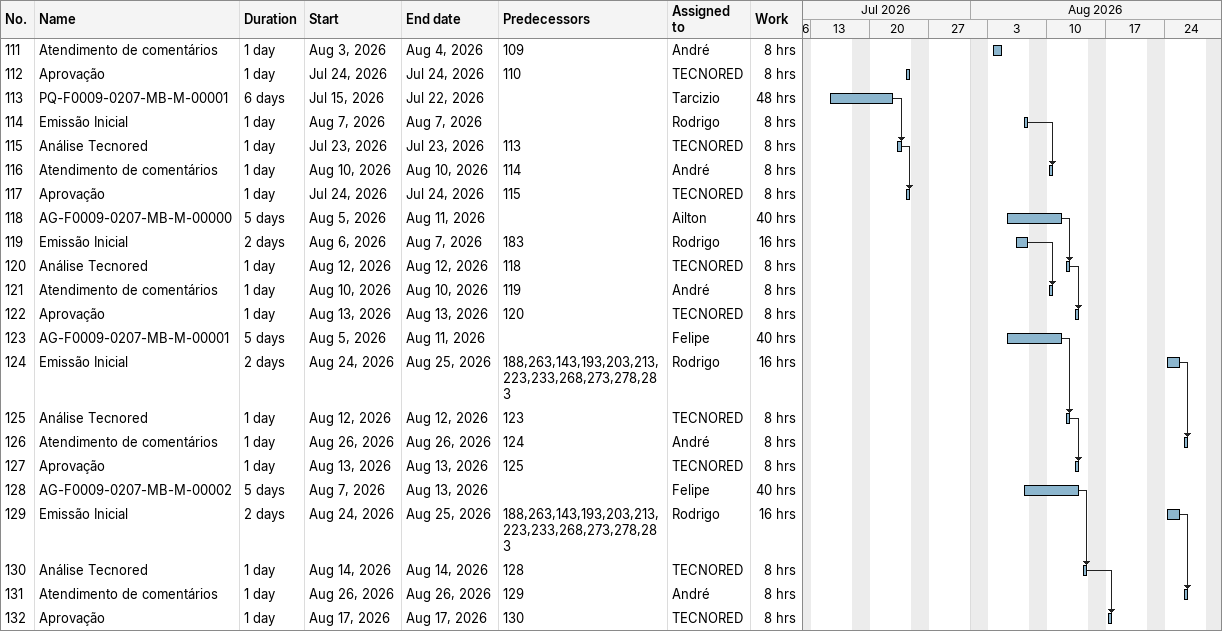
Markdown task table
| ID | Task | Duration | Start | Finish | Predecessors | Resources | Work (h) |
|---|---|---|---|---|---|---|---|
| 111 | Atendimento de comentários | 1d | 2026-08-03 | 2026-08-04 | 109 | André | 8 |
| 112 | Aprovação | 1d | 2026-07-24 | 2026-07-24 | 110 | TECNORED | 8 |
| 113 | PQ-F0009-0207-MB-M-00001 | 6d | 2026-07-15 | 2026-07-22 |  | Tarcizio | 48 |
| 114 | Emissão Inicial | 1d | 2026-08-07 | 2026-08-07 |  | Rodrigo | 8 |
| 115 | Análise Tecnored | 1d | 2026-07-23 | 2026-07-23 | 113 | TECNORED | 8 |
| 116 | Atendimento de comentários | 1d | 2026-08-10 | 2026-08-10 | 114 | André | 8 |
| 117 | Aprovação | 1d | 2026-07-24 | 2026-07-24 | 115 | TECNORED | 8 |
| 118 | AG-F0009-0207-MB-M-00000 | 5d | 2026-08-05 | 2026-08-11 |  | Ailton | 40 |
| 119 | Emissão Inicial | 2d | 2026-08-06 | 2026-08-07 | 183 | Rodrigo | 16 |
| 120 | Análise Tecnored | 1d | 2026-08-12 | 2026-08-12 | 118 | TECNORED | 8 |
| 121 | Atendimento de comentários | 1d | 2026-08-10 | 2026-08-10 | 119 | André | 8 |
| 122 | Aprovação | 1d | 2026-08-13 | 2026-08-13 | 120 | TECNORED | 8 |
| 123 | AG-F0009-0207-MB-M-00001 | 5d | 2026-08-05 | 2026-08-11 |  | Felipe | 40 |
| 124 | Emissão Inicial | 2d | 2026-08-24 | 2026-08-25 | 188, 263, 143, 193, 203, 213, 223, 233, 268, 273, 278, 283 | Rodrigo | 16 |
| 125 | Análise Tecnored | 1d | 2026-08-12 | 2026-08-12 | 123 | TECNORED | 8 |
| 126 | Atendimento de comentários | 1d | 2026-08-26 | 2026-08-26 | 124 | André | 8 |
| 127 | Aprovação | 1d | 2026-08-13 | 2026-08-13 | 125 | TECNORED | 8 |
| 128 | AG-F0009-0207-MB-M-00002 | 5d | 2026-08-07 | 2026-08-13 |  | Felipe | 40 |
| 129 | Emissão Inicial | 2d | 2026-08-24 | 2026-08-25 | 188, 263, 143, 193, 203, 213, 223, 233, 268, 273, 278, 283 | Rodrigo | 16 |
| 130 | Análise Tecnored | 1d | 2026-08-14 | 2026-08-14 | 128 | TECNORED | 8 |
| 131 | Atendimento de comentários | 1d | 2026-08-26 | 2026-08-26 | 129 | André | 8 |
| 132 | Aprovação | 1d | 2026-08-17 | 2026-08-17 | 130 | TECNORED | 8 |
